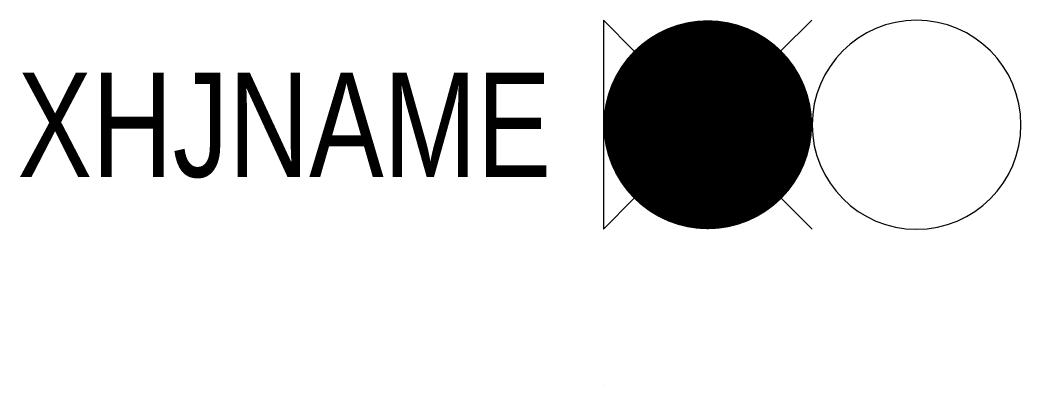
# Model space of a CAD drawing. Header units: millimetres. Extents: x -11.2 to 8, y 0 to 7.
import ezdxf
from ezdxf.enums import TextEntityAlignment as Align

# ---------------------------------------------------------------- set-up
doc = ezdxf.new("R2010")
doc.units = ezdxf.units.MM
doc.layers.get('0').update_dxf_attribs({"linetype": 'CONTINUOUS'})

msp = doc.modelspace()

# ---------------------------------------------------------------- linework, layer by layer
msp.add_line((0, 0.001), (0, -0.001))
at = {"color": 1, "const_width": 2}
msp.add_lwpolyline([(3, 5, -1), (1, 5, -1)], format="xyb", close=True, dxfattribs=at)
at = {"color": 7}
msp.add_lwpolyline([(0, 7), (0, 3)], dxfattribs=at)
at = {"color": 1}
for points in [[(0.586, 6.414), (0, 7)], [(3.995, 7.005), (3.409, 6.419)], [(0.586, 3.586), (0, 3)], [(4, 3), (3.414, 3.586)]]:
    msp.add_lwpolyline(points, dxfattribs=at)
at = {"color": 3}
msp.add_lwpolyline([(4, 5, 1), (8, 5, 1)], format="xyb", close=True, dxfattribs=at)

# ---------------------------------------------------------------- texts
at = {"width": 0.8}
msp.add_attdef('XHJNAME', text='X4', height=2, dxfattribs=at).set_placement((-1, 4), align=Align.RIGHT)

doc.saveas('drawing.dxf')
